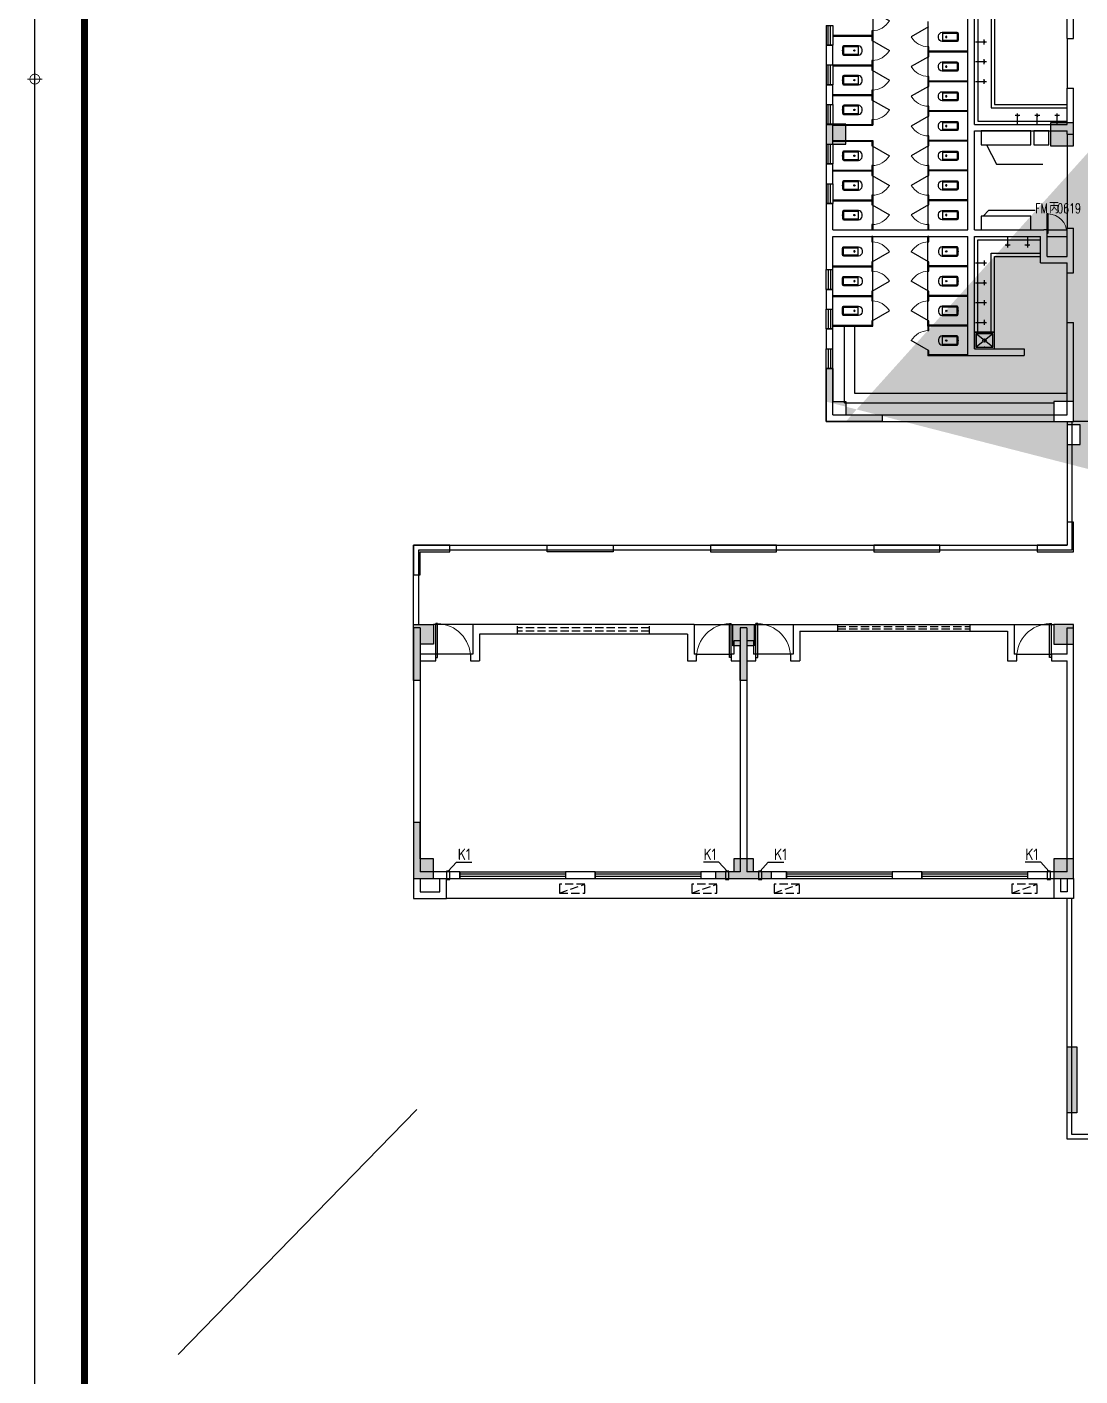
# Model space of a CAD drawing. Extents: x 129492 to 2683129, y 513162 to 1188265.
# Drawn here: x 516866 to 548774, y 537183 to 578055 of the extents above; entities that cross this region are included whole.
import ezdxf

# ---------------------------------------------------------------- set-up
doc = ezdxf.new("R2010")
doc.units = 0
doc.header["$LTSCALE"] = 1000
doc.header["$MEASUREMENT"] = 0
doc.linetypes.add('DASH', pattern=[0.35, 0.25, -0.1])
for name, color, linetype in [('$0$A-ROOM-NAME', 23, 'Continuous'), ('3#楼柱网$0$COLS', 6, 'Continuous'), ('3#楼柱网$0$COLS-HATH', 8, 'Continuous'), ('A-DOOR', 2, 'Continuous'), ('A-ELEV-HEVY', 2, 'Continuous'), ('A-HRAL', 104, 'Continuous'), ('A-OVER', 23, 'Continuous'), ('A-WALL', 4, 'Continuous'), ('A-WIND', 2, 'Continuous'), ('G-0-XREF', 2, 'Continuous'), ('卫生间$0$A-FIXT', 211, 'Continuous'), ('卫生间$0$A-WALL', 4, 'Continuous'), ('卫生间$0$A-WIND', 2, 'Continuous'), ('卫生间$0$DOOR_FIRE', 4, 'Continuous'), ('卫生间$0$DOOR_FIRE_TEXT', 7, 'Continuous'), ('卫生间$0$SPACE', 7, 'Continuous'), ('图框CCDI_B0GA1+0.00$0$G-BORD', 3, 'Continuous')]:
    doc.layers.add(name, color=color, linetype=linetype)
doc.styles.get("Standard").update_dxf_attribs({"font": 'gbenor.shx', "bigfont": 'gbcbig.shx'})
doc.styles.add('卫生间$0$_TCH_WINDOW', font='SIMPLEX', dxfattribs={"height": 3.5, "bigfont": 'GBCBIG'})

# ---------------------------------------------------------------- blocks, each defined once
blk = doc.blocks.new('卫生间$0$$lvtry$00000000')
for p, q in [((0, 0), (0, -329.6)), ((75.7, -264.7), (-73.5, -264.7))]:
    blk.add_line(p, q)
blk.add_circle((0, -264.7), 16.2)
blk = doc.blocks.new('卫生间$0$$TCHSYS$WIN2D')
for p, q in [((-0.5, 0.5), (0.5, 0.5)), ((-0.5, 0.5), (-0.5, -0.5)), ((0.5, 0.167), (-0.5, 0.167)), ((0.5, 0.5), (0.5, -0.5)), ((0.5, -0.167), (-0.5, -0.167)), ((-0.5, -0.5), (0.5, -0.5))]:
    blk.add_line(p, q)
blk = doc.blocks.new('卫生间$0$$lvtry$00000200')
at = {"color": 0}
for p, q in [((-110, -40, 0), (-110, -470, 0)), ((100, -30, 0), (-100, -30, 0)), ((110, -470, 0), (110, -40, 0))]:
    blk.add_line(p, q, dxfattribs=at)
at = {"color": 0, "elevation": 0}
blk.add_lwpolyline([(100, 0), (-100, 0, 0.414214), (-140, -40), (-140, -480, 0.414214), (-30, -590), (30, -590, 0.414214), (140, -480), (140, -40, 0.414214)], format="xyb", close=True, dxfattribs=at)
blk.add_lwpolyline([(140, -470), (-140, -470)], dxfattribs=at)
at = {"color": 0}
blk.add_circle((0, -359, 0), 20, dxfattribs=at)
for centre, start, end in [((-100, -40, 0), 90, 180), ((100, -40, 0), 0, 90)]:
    blk.add_arc(centre, 10, start, end, dxfattribs=at)
for p in [(0, 0), (0, -359, 0)]:
    blk.add_point(p, dxfattribs=at)
blk = doc.blocks.new('卫生间$0$$TCHSYS$APDOOR2D')
blk.add_line((0.5, 0), (0, 0.866))
at = {"lineweight": 13}
blk.add_arc((0.5, 0), 1, 120, 180, dxfattribs=at)
blk = doc.blocks.new('卫生间$0$$DorLib2D$00000001')
for p, q in [((0.45, 0.975), (0.5, 0.975)), ((0.45, 0), (0.45, 0.975)), ((0.5, 0), (0.5, 0.975)), ((0.5, 0), (0.45, 0))]:
    blk.add_line(p, q)
at = {"lineweight": 13}
blk.add_arc((0.475, 0), 0.975, 91.46928, 180, dxfattribs=at)
blk = doc.blocks.new('卫生间$0$$lvtry$00000191')
at = {"color": 0}
for p, q in [((-250, -50, 0), (-39, -219, 0)), ((-250, -450, 0), (-39, -281, 0)), ((39, -219, 0), (250, -50, 0)), ((39, -281, 0), (250, -450, 0))]:
    blk.add_line(p, q, dxfattribs=at)
at = {"color": 0, "elevation": 0}
for points in [[(300, -500), (300, 0), (-300, 0), (-300, -500)], [(250, -450), (250, -50), (-250, -50), (-250, -450)]]:
    blk.add_lwpolyline(points, close=True, dxfattribs=at)
at = {"color": 0}
blk.add_circle((0, -250, 0), 50, dxfattribs=at)
for p in [(0, -50, 0), (0, -250, 0)]:
    blk.add_point(p, dxfattribs=at)
blk = doc.blocks.new('卫生间')
blk.add_line((4817, 2480), (5417, 2480))
at = {"layer": '卫生间$0$A-FIXT'}
for p, q in [((1730, 12380), (1730, 8755)), ((3405, 11893), (3405, 5580)), ((4917, 12180), (4917, 8880)), ((5317, 12180), (5317, 9280)), ((5417, 12180), (5417, 9380)), ((517, 11480), (1705, 11480)), ((517, 11480), (517, 11455)), ((517, 11455), (1705, 11455)), ((1730, 11618), (1705, 11618)), ((1705, 11618), (1705, 11480)), ((1705, 11455), (1705, 11318)), ((1730, 11468), (1730, 11618)), ((1730, 11318), (1730, 11468)), ((1705, 11318), (1730, 11318)), ((3430, 11130), (3405, 11130)), ((3405, 11130), (3405, 10981)), ((3430, 10993), (3430, 11130)), ((7617, 11380), (7617, 9880)), ((1730, 10718), (1705, 10718)), ((1705, 10718), (1705, 10580)), ((1730, 10568), (1730, 10718)), ((3405, 10980), (3405, 10830)), ((3405, 10830), (3430, 10830)), ((4617, 10993), (3430, 10993)), ((4617, 10968), (3430, 10968)), ((3430, 10830), (3430, 10968)), ((4617, 10968), (4617, 10993)), ((517, 10580), (1705, 10580)), ((517, 10580), (517, 10555)), ((517, 10555), (1705, 10555)), ((1705, 10555), (1705, 10418)), ((1705, 10418), (1730, 10418)), ((1730, 10418), (1730, 10568)), ((3430, 10230), (3405, 10230)), ((3405, 10230), (3405, 10081)), ((3430, 10093), (3430, 10230)), ((1730, 9818), (1705, 9818)), ((1705, 9818), (1705, 9680)), ((1730, 9668), (1730, 9818)), ((3405, 10080), (3405, 9930)), ((3405, 9930), (3430, 9930)), ((4617, 10093), (3430, 10093)), ((4617, 10068), (3430, 10068)), ((3430, 9930), (3430, 10068)), ((4617, 10068), (4617, 10093)), ((517, 9680), (1705, 9680)), ((517, 9680), (517, 9655)), ((517, 9655), (1705, 9655)), ((1705, 9655), (1705, 9518)), ((1705, 9518), (1730, 9518)), ((1730, 9518), (1730, 9668)), ((3430, 9330), (3405, 9330)), ((3405, 9330), (3405, 9181)), ((3405, 9180), (3405, 9030)), ((3405, 9030), (3430, 9030)), ((3430, 9193), (3430, 9330)), ((4617, 9193), (3430, 9193)), ((4617, 9168), (3430, 9168)), ((3430, 9030), (3430, 9168)), ((4617, 9168), (4617, 9193)), ((5317, 9280, 0), (7617, 9280, 0)), ((5417, 9380, 0), (7617, 9380, 0)), ((517, 8780), (1705, 8780)), ((517, 8780), (517, 8755)), ((517, 8755), (1730, 8755)), ((1730, 8918), (1705, 8918)), ((1705, 8918), (1705, 8780)), ((1730, 8755), (1730, 8918)), ((4917, 8880, 0), (7617, 8880, 0)), ((517, 8293), (1730, 8293)), ((517, 8293), (517, 8268)), ((517, 8268), (1705, 8268)), ((1705, 8268), (1705, 8130)), ((1730, 8293), (1730, 5580)), ((1730, 8130), (1730, 8293)), ((3430, 8430), (3405, 8430)), ((3405, 8430), (3405, 8281)), ((3405, 8280), (3405, 8130)), ((3430, 8293), (3430, 8430)), ((4617, 8293), (3430, 8293)), ((4617, 8268), (3430, 8268)), ((3430, 8130), (3430, 8268)), ((4617, 8268), (4617, 8293)), ((7617, 8480), (7617, 5630)), ((1705, 8130), (1730, 8130)), ((3405, 8130), (3430, 8130)), ((517, 7393), (1705, 7393)), ((517, 7393), (517, 7368)), ((517, 7368), (1705, 7368)), ((1730, 7530), (1705, 7530)), ((1705, 7530), (1705, 7393)), ((1705, 7368), (1705, 7230)), ((1730, 7381), (1730, 7530)), ((1730, 7230), (1730, 7380)), ((3430, 7530), (3405, 7530)), ((3405, 7530), (3405, 7381)), ((3405, 7380), (3405, 7230)), ((3430, 7393), (3430, 7530)), ((4617, 7393), (3430, 7393)), ((4617, 7368), (3430, 7368)), ((3430, 7230), (3430, 7368)), ((4617, 7368), (4617, 7393)), ((1705, 7230), (1730, 7230)), ((3405, 7230), (3430, 7230)), ((1730, 6630), (1705, 6630)), ((1705, 6630), (1705, 6493)), ((1730, 6481), (1730, 6630)), ((3430, 6630), (3405, 6630)), ((3405, 6630), (3405, 6481)), ((3430, 6493), (3430, 6630)), ((517, 6493), (1705, 6493)), ((517, 6493), (517, 6468)), ((517, 6468), (1705, 6468)), ((1705, 6468), (1705, 6343)), ((1705, 6343), (1730, 6343)), ((1730, 6343), (1730, 6492)), ((3405, 6492), (3405, 6343)), ((3405, 6343), (3430, 6343)), ((4617, 6493), (3430, 6493)), ((4617, 6468), (3430, 6468)), ((3430, 6343), (3430, 6468)), ((4617, 6468), (4617, 6493)), ((1730, 5743), (1705, 5743)), ((1705, 5743), (1705, 5580)), ((1730, 5580), (1730, 5743)), ((3430, 5743), (3405, 5743)), ((3405, 5743), (3405, 5580)), ((3430, 5580), (3430, 5743)), ((1705, 5580), (1730, 5580)), ((1705, 5380), (1705, 5218)), ((1730, 5380), (1705, 5380)), ((1730, 2668), (1730, 5380)), ((1730, 5218), (1730, 5380)), ((3405, 5580), (3430, 5580)), ((3405, 2668), (3405, 5380)), ((3405, 5380), (3405, 5218)), ((3430, 5380), (3405, 5380)), ((3430, 5218), (3430, 5380)), ((1705, 5218), (1730, 5218)), ((3405, 5218), (3430, 5218)), ((4917, 2480), (4917, 5280)), ((4917, 5280), (6817, 5280)), ((1730, 4618), (1705, 4618)), ((1705, 4618), (1705, 4493)), ((1730, 4468), (1730, 4618)), ((3430, 4618), (3405, 4618)), ((3405, 4618), (3405, 4468)), ((3430, 4493), (3430, 4618)), ((5317, 2480), (5317, 4880)), ((5317, 4880), (6817, 4880)), ((5417, 2480), (5417, 4780)), ((5417, 4780), (6817, 4780)), ((517, 4493), (1705, 4493)), ((517, 4493), (517, 4468)), ((517, 4468), (1705, 4468)), ((1705, 4468), (1705, 4330)), ((1705, 4330), (1730, 4330)), ((1730, 4330), (1730, 4480)), ((3405, 4480), (3405, 4330)), ((3405, 4330), (3430, 4330)), ((4617, 4493), (3430, 4493)), ((4617, 4468), (3430, 4468)), ((3430, 4330), (3430, 4468)), ((4617, 4468), (4617, 4493)), ((7617, 2780), (7617, 4280)), ((1730, 3730), (1705, 3730)), ((1705, 3730), (1705, 3593)), ((1730, 3580), (1730, 3730)), ((3430, 3730), (3405, 3730)), ((3405, 3730), (3405, 3580)), ((3430, 3593), (3430, 3730)), ((517, 3593), (1705, 3593)), ((517, 3593), (517, 3568)), ((517, 3568), (1705, 3568)), ((1705, 3568), (1705, 3430)), ((1705, 3430), (1730, 3430)), ((1730, 3430), (1730, 3580)), ((3405, 3580), (3405, 3430)), ((3405, 3430), (3430, 3430)), ((4617, 3593), (3430, 3593)), ((4617, 3568), (3430, 3568)), ((3430, 3430), (3430, 3568)), ((4617, 3568), (4617, 3593)), ((517, 2693), (1705, 2693)), ((517, 2693), (517, 2668)), ((517, 2668), (1730, 2668)), ((877, 340), (877, 2668)), ((1730, 2830), (1705, 2830)), ((1705, 2830), (1705, 2693)), ((1730, 2668), (1730, 2830)), ((3430, 2830), (3405, 2830)), ((3405, 2830), (3405, 2680)), ((3405, 2680), (3405, 2530)), ((3405, 2530), (3430, 2530)), ((3430, 2693), (3430, 2830)), ((4617, 2693), (3430, 2693)), ((4617, 2668), (3430, 2668)), ((3430, 2530), (3430, 2668)), ((4617, 2668), (4617, 2693)), ((3430, 1930), (3405, 1930)), ((3405, 1930), (3405, 1768)), ((4617, 1768), (3405, 1768)), ((3430, 1793), (3430, 1930)), ((4617, 1793), (3430, 1793)), ((4617, 1768), (4617, 1793))]:
    blk.add_line(p, q, dxfattribs=at)
for points in [[(1177, 2668), (1177, 640), (7612, 640), (7612, -20)], [(877, 340), (7217, 340), (7217, -20)]]:
    blk.add_lwpolyline(points, dxfattribs=at)
at = {"layer": '卫生间$0$A-WALL'}
for p, q in [((7617, 11380), (7617, 14880)), ((7817, 11380), (7817, 15080)), ((4617, 8680), (4617, 12380)), ((4817, 8780), (4817, 12180)), ((317, 11180), (317, 10580)), ((517, 11180), (317, 11180)), ((517, 10580), (517, 11180)), ((7617, 11380), (7817, 11380)), ((317, 10580), (517, 10580)), ((317, 9980), (317, 9380)), ((517, 9980), (317, 9980)), ((517, 9380), (517, 9980)), ((7617, 8780), (7617, 9880)), ((7617, 9880), (7817, 9880)), ((7817, 8680), (7817, 9880)), ((317, 9380), (517, 9380)), ((317, 8780), (317, 8180)), ((517, 8780), (317, 8780)), ((517, 8180), (517, 8780)), ((4617, 5580), (4617, 8680)), ((4817, 8780), (7617, 8780)), ((7817, 8480), (7817, 8680)), ((317, 8180), (517, 8180)), ((4817, 8580), (7617, 8580)), ((4817, 5580), (4817, 8580)), ((7617, 8480), (7617, 8580)), ((7617, 8480), (7817, 8480)), ((317, 7580), (317, 6980)), ((517, 7580), (317, 7580)), ((517, 6980), (517, 7580)), ((317, 6980), (517, 6980)), ((517, 6380), (317, 6380)), ((317, 6380), (317, 5480)), ((517, 5580), (517, 6380)), ((317, 5480), (317, 4380)), ((517, 5580), (4617, 5580)), ((517, 5380), (4617, 5380)), ((517, 4380), (517, 5380)), ((4617, 1780), (4617, 5380)), ((4817, 5580), (6917, 5580)), ((4817, 5380), (6817, 5380)), ((4817, 1980), (4817, 5380)), ((6817, 4580), (6817, 5380)), ((7017, 5580), (6917, 5580)), ((7017, 5380), (7017, 5580)), ((7017, 4780), (7017, 5380)), ((7617, 5580), (7617, 5630)), ((7617, 5630), (7817, 5630)), ((7617, 5380), (7617, 5580)), ((7617, 4780), (7617, 5380)), ((7817, 5480), (7817, 5630)), ((7817, 4680), (7817, 5480)), ((6817, 4580), (7617, 4580)), ((7017, 4780), (7617, 4780)), ((7617, 4280), (7617, 4580)), ((7817, 4280), (7817, 4680)), ((317, 4380), (517, 4380)), ((7617, 4280), (7817, 4280)), ((317, 3780), (317, 3180)), ((517, 3780), (317, 3780)), ((517, 3180), (517, 3780)), ((317, 3180), (517, 3180)), ((317, 2580), (317, 1980)), ((517, 2580), (317, 2580)), ((517, 1980), (517, 2580)), ((7617, -20), (7617, 2780)), ((7617, 2780), (7817, 2780)), ((7817, -220), (7817, 2780)), ((317, 1980), (517, 1980)), ((4617, 1780), (6317, 1780)), ((4817, 1980), (6317, 1980)), ((6317, 1980), (6317, 1780)), ((517, 1380), (317, 1380)), ((317, 1380), (317, -220)), ((517, -20), (517, 1380)), ((317, -220), (7817, -220)), ((517, -20), (7617, -20))]:
    blk.add_line(p, q, dxfattribs=at)
at = {"layer": '卫生间$0$DOOR_FIRE'}
for p, q in [((7017, 5580), (7617, 5580)), ((7017, 5380), (7617, 5380))]:
    blk.add_line(p, q, dxfattribs=at)
at = {"layer": '卫生间$0$SPACE', "ltscale": 5}
for points in [[(5017, 8160), (6517, 8160), (6517, 8580), (5017, 8580)], [(6617, 8160), (7067, 8160), (7067, 8580), (6617, 8580)], [(5017, 5580), (6517, 5580), (6517, 6000), (5017, 6000)]]:
    blk.add_lwpolyline(points, close=True, dxfattribs=at)
at = {"layer": '卫生间$0$A-FIXT', "xscale": 600, "zscale": 25}
for p, yscale, rotation in [((1717, 11918), -600, 90.00000000843686), ((3417, 11430), 600, 89.99999999156313), ((1717, 11018), -600, 90.00000000843686), ((3417, 10530), 600, 89.99999999156313), ((1717, 10118), -600, 90.00000000843686), ((3417, 9630), 600, 89.99999999156313), ((1717, 9218), -600, 90.00000000843686), ((3417, 8730), 600, 89.99999999156313), ((1717, 7830), -600, 90.00000000843686), ((3417, 7830), 600, 89.99999999156313), ((1717, 6930), -600, 90.00000000843686), ((3417, 6930), 600, 89.99999999156313), ((1717, 6043), -600, 90.00000000843822), ((3417, 6043), 600, 89.99999999156177), ((1717, 4918), 600, 269.9999999915618), ((3417, 4918), -600, 270.0000000084382), ((1717, 4030), 600, 269.9999999915631), ((3417, 4030), -600, 270.0000000084369), ((1717, 3130), 600, 269.9999999915631), ((3417, 3130), -600, 270.0000000084369), ((3417, 2230), -600, 270.0000000084369)]:
    blk.add_blockref('卫生间$0$$TCHSYS$APDOOR2D', p, dxfattribs=dict(at, yscale=yscale, rotation=rotation))
at = {"layer": '卫生间$0$A-FIXT', "yscale": -1}
for p, rotation in [((4317, 11430, 0), 89.99999999156334), ((4317, 10530, 0), 89.99999999156334), ((4317, 9630, 0), 89.99999999156334), ((4317, 8730, 0), 89.99999999156334), ((4317, 7830, 0), 89.99999999156334), ((4317, 6930, 0), 89.99999999156334), ((4317, 6030, 0), 89.99999999156334), ((817, 4930, 0), 269.9999999915634), ((817, 4030, 0), 269.9999999915634), ((817, 3130, 0), 269.9999999915634)]:
    blk.add_blockref('卫生间$0$$lvtry$00000200', p, dxfattribs=dict(at, rotation=rotation))
at = {"layer": '卫生间$0$A-FIXT'}
for name, p, rotation in [('卫生间$0$$lvtry$00000200', (817, 11018, 0), 90.00000000843664), ('卫生间$0$$lvtry$00000200', (817, 10118, 0), 90.00000000843664), ('卫生间$0$$lvtry$00000200', (817, 9218, 0), 90.00000000843664), ('卫生间$0$$lvtry$00000200', (817, 7830, 0), 90.00000000843664), ('卫生间$0$$lvtry$00000200', (817, 6930, 0), 90.00000000843664), ('卫生间$0$$lvtry$00000200', (817, 6030, 0), 90.00000000843664), ('卫生间$0$$lvtry$00000000', (5817, 5380, 0), 359.9999997235023), ('卫生间$0$$lvtry$00000000', (6417, 5380, 0), 359.9999997235023), ('卫生间$0$$lvtry$00000200', (4317, 4930, 0), 270.0000000084366), ('卫生间$0$$lvtry$00000000', (4847, 4580, 0), 89.99999972350228), ('卫生间$0$$lvtry$00000200', (4317, 4030, 0), 270.0000000084366), ('卫生间$0$$lvtry$00000000', (4847, 3980, 0), 89.99999972350228), ('卫生间$0$$lvtry$00000200', (4317, 3130, 0), 270.0000000084366), ('卫生间$0$$lvtry$00000000', (4847, 3380, 0), 89.99999972350228), ('卫生间$0$$lvtry$00000191', (5117, 1980), 180.0000000162568), ('卫生间$0$$lvtry$00000000', (4847, 2780, 0), 89.99999972350228), ('卫生间$0$$lvtry$00000200', (4317, 2230, 0), 270.0000000084366)]:
    blk.add_blockref(name, p, dxfattribs=dict(at, rotation=rotation))
at = {"layer": '卫生间$0$A-FIXT', "xscale": -1}
for p, rotation in [((4847, 11280, 0), 90.00000027649769), ((4847, 10680, 0), 90.00000027649769), ((4847, 10080, 0), 90.00000027649769), ((6117, 8780), 180), ((6717, 8780), 180), ((7317, 8780), 180)]:
    blk.add_blockref('卫生间$0$$lvtry$00000000', p, dxfattribs=dict(at, rotation=rotation))
at = {"layer": '卫生间$0$A-WIND', "yscale": -200, "zscale": 200}
for p, xscale, rotation in [((417, 11480), 600.0000000074506, 270.0000000084387), ((417, 10280), 600.0000000074506, 270.0000000084387), ((417, 9080), 600.0000000074506, 270.0000000084387), ((417, 7880), 600.0000000074506, 270.0000000084387), ((417, 6680), 600.0000000074506, 270.0000000084387), ((417, 4080), -600.0000000074506, 270.0000000084389), ((417, 2880), -600.0000000074506, 270.0000000084389), ((417, 1680), -600.0000000074506, 270.0000000084389)]:
    blk.add_blockref('卫生间$0$$TCHSYS$WIN2D', p, dxfattribs=dict(at, xscale=xscale, rotation=rotation))
at = {"layer": '卫生间$0$DOOR_FIRE', "xscale": -600, "yscale": 600, "zscale": 200, "rotation": 1.564973763685783e-08}
blk.add_blockref('卫生间$0$$DorLib2D$00000001', (7317, 5480), dxfattribs=at)
at = {"layer": '卫生间$0$DOOR_FIRE_TEXT', "style": '卫生间$0$_TCH_WINDOW', "width": 0.705882}
for s, p in [('FM', (6655, 6085)), ('0619', (7321, 6085))]:
    blk.add_text(s, height=297.5, rotation=0, dxfattribs=at).set_placement(p)
at = {"layer": '卫生间$0$DOOR_FIRE_TEXT', "style": '卫生间$0$_TCH_WINDOW'}
blk.add_text('丙', height=338, rotation=0, dxfattribs=at).set_placement((7075, 6085))
blk = doc.blocks.new('A$C011D5BA5')
at = {"linetype": 'DASH'}
blk.add_line((-765, -267), (0, 0), dxfattribs=at)
blk.add_lwpolyline([(-765, -267), (0, -267), (0, 0), (-765, 0)], close=True, dxfattribs=at)
blk = doc.blocks.new('ktw1')
for points in [[(900, -67225), (1000, -67225), (1000, -66975), (900, -66975)], [(9350, -67225), (9450, -67225), (9450, -66975), (9350, -66975)], [(10350, -67225), (10450, -67225), (10450, -66975), (10350, -66975)], [(19100, -67225), (19200, -67225), (19200, -66975), (19100, -66975)]]:
    blk.add_lwpolyline(points, close=True)
for points in [[(950, -66975), (1197, -66705), (1666, -66705)], [(9400, -66975), (9153, -66705), (8684, -66705)], [(10400, -66975), (10647, -66705), (11116, -66705)], [(19150, -66975), (18903, -66705), (18434, -66705)]]:
    blk.add_lwpolyline(points)
at = {"ltscale": 5}
for p in [(5089, -67371), (9092, -67371), (11591, -67371), (18792, -67371)]:
    blk.add_blockref('A$C011D5BA5', p, dxfattribs=at)
for p in [(1239, -66640), (8684, -66640), (10823, -66640), (18434, -66640)]:
    blk.add_text('K1', height=350).set_placement(p)
blk = doc.blocks.new('图框CCDI_B0GA1+0.00$0$MidPoitent')
at = {"const_width": 0.18}
for points in [[(-1.5, 0), (1.5, 0)], [(0, -1.5), (0, 1.5)]]:
    blk.add_lwpolyline(points, dxfattribs=at)
blk.add_lwpolyline([(0, -1, 1), (0, 1, 1), (0, -1, 1)], format="xyb", dxfattribs=at)
blk = doc.blocks.new('图框CCDI_B0GA1+0.00')
at = {"layer": '图框CCDI_B0GA1+0.00$0$G-BORD'}
blk.add_lwpolyline([(0, 59400), (84100, 59400), (84100, 0), (0, 0)], close=True, dxfattribs=at)
at = {"layer": '图框CCDI_B0GA1+0.00$0$G-BORD', "const_width": 140}
blk.add_lwpolyline([(3300, 58400), (83100, 58400), (83100, 1000), (3300, 1000)], close=True, dxfattribs=at)
at = {"layer": '图框CCDI_B0GA1+0.00$0$G-BORD', "xscale": 100, "yscale": 100, "zscale": 100}
blk.add_blockref('图框CCDI_B0GA1+0.00$0$MidPoitent', (42050, 0), dxfattribs=at)
blk = doc.blocks.new('3#楼柱网')
at = {"layer": '3#楼柱网$0$COLS-HATH'}
h = blk.add_hatch(color=256, dxfattribs=at)
h.paths.add_polyline_path([(-28327982, 42527826), (-28328207, 42527826), (-28328207, 42528476), (-28327557, 42528476), (-28327557, 42527826), (-28327782, 42527826), (-28327782, 42526776), (-28327982, 42526776)])
h.paths.add_polyline_path([(-28294907, 42579476), (-28294157, 42579476), (-28294157, 42580226), (-28294907, 42580226)], flags=16)
h.paths.add_polyline_path([(-28314482, 42588076), (-28313282, 42588076), (-28313282, 42587876), (-28313882, 42587876), (-28313882, 42587476), (-28314282, 42587476), (-28314282, 42586826), (-28314482, 42586826)], flags=17)
h.paths.add_polyline_path([(-28275082, 42556376), (-28274682, 42556376), (-28274682, 42556776), (-28275082, 42556776)], flags=17)
h.paths.add_polyline_path([(-28275082, 42523476), (-28274682, 42523476), (-28274682, 42523876), (-28275082, 42523876)], flags=17)
h.paths.add_polyline_path([(-28314682, 42543026), (-28314282, 42543026), (-28314282, 42543626), (-28314682, 42543626)], flags=17)
h.paths.add_polyline_path([(-28318582, 42542976), (-28317882, 42542976), (-28317882, 42543676), (-28318582, 42543676)], flags=17)
h.paths.add_polyline_path([(-28325382, 42543026), (-28324782, 42543026), (-28324782, 42543626), (-28325382, 42543626)], flags=17)
h.paths.add_polyline_path([(-28325382, 42534626), (-28325382, 42536226), (-28325182, 42536226), (-28325182, 42535226), (-28324782, 42535226), (-28324782, 42534826), (-28323682, 42534826), (-28323682, 42534626)], flags=17)
h.paths.add_polyline_path([(-28318082, 42533926), (-28317682, 42533926), (-28317682, 42534526), (-28318082, 42534526)], flags=17)
h.paths.add_polyline_path([(-28314682, 42533926), (-28314282, 42533926), (-28314282, 42534526), (-28314682, 42534526)], flags=17)
h.paths.add_polyline_path([(-28314682, 42534626), (-28314282, 42534626), (-28314282, 42535226), (-28314682, 42535226)], flags=17)
h.paths.add_polyline_path([(-28318482, 42534626), (-28317882, 42534626), (-28317882, 42535226), (-28318482, 42535226)], flags=17)
h.paths.add_polyline_path([(-28328732, 42520776), (-28327032, 42520776), (-28327032, 42520976), (-28327582, 42520976), (-28327582, 42521376), (-28327782, 42521376), (-28327982, 42521376), (-28327982, 42521376), (-28328182, 42521376), (-28328182, 42520976), (-28328732, 42520976)])
h.paths.add_polyline_path([(-28314682, 42524976), (-28314282, 42524976), (-28314282, 42525576), (-28314682, 42525576)], flags=17)
h.paths.add_polyline_path([(-28285532, 42513676), (-28283832, 42513676), (-28283832, 42513876), (-28284382, 42513876), (-28284382, 42514276), (-28284582, 42514276), (-28284582, 42515376), (-28284782, 42515376), (-28284782, 42514276), (-28284982, 42514276), (-28284982, 42513876), (-28285532, 42513876)], flags=17)
h.paths.add_polyline_path([(-28305332, 42513676), (-28303632, 42513676), (-28303632, 42513876), (-28304182, 42513876), (-28304182, 42514276), (-28304382, 42514276), (-28304382, 42515376), (-28304582, 42515376), (-28304582, 42514276), (-28304782, 42514276), (-28304782, 42513876), (-28305332, 42513876)], flags=17)
h.paths.add_polyline_path([(-28309782, 42528656), (-28309782, 42525576), (-28310182, 42525576), (-28310182, 42524976), (-28309582, 42524976), (-28309582, 42529256), (-28310182, 42529256), (-28310182, 42528656)], flags=17)
h.paths.add_polyline_path([(-28281262, 42528576), (-28281262, 42528576), (-28281262, 42528576), (-28281262, 42527976), (-28280662, 42527976), (-28280662, 42528376), (-28277182, 42528376), (-28277182, 42527976), (-28276582, 42527976), (-28276582, 42528576)], flags=17)
h.paths.add_polyline_path([(-28314682, 42528656), (-28314282, 42528656), (-28314282, 42529256), (-28314682, 42529256)], flags=17)
h.paths.add_polyline_path([(-28318482, 42527876), (-28317882, 42527876), (-28317882, 42528476), (-28318482, 42528476)], flags=17)
h.paths.add_polyline_path([(-28274682, 42521376), (-28275282, 42521376), (-28275282, 42520776), (-28274882, 42520776), (-28274882, 42519676), (-28274682, 42519676), (-28274682, 42520776)], flags=17)
h.paths.add_polyline_path([(-28337882, 42528476), (-28337282, 42528476), (-28337282, 42527876), (-28337682, 42527876), (-28337682, 42526776), (-28337882, 42526776), (-28337882, 42527876)])
h.paths.add_polyline_path([(-28337882, 42520776), (-28337282, 42520776), (-28337282, 42521376), (-28337682, 42521376), (-28337682, 42522476), (-28337882, 42522476), (-28337882, 42521376)])
h.paths.add_polyline_path([(-28318082, 42513676), (-28318082, 42515676), (-28317782, 42515676), (-28317782, 42513676)])
h.paths.add_polyline_path([(-28304782, 42521376), (-28304182, 42521376), (-28304182, 42520776), (-28304382, 42520776), (-28304382, 42519676), (-28304582, 42519676), (-28304582, 42520776), (-28304782, 42520776)], flags=17)
h.paths.add_polyline_path([(-28284982, 42521376), (-28284382, 42521376), (-28284382, 42520776), (-28284582, 42520776), (-28284582, 42519676), (-28284782, 42519676), (-28284782, 42520776), (-28284982, 42520776)], flags=17)
h.paths.add_polyline_path([(-28294932, 42520676), (-28294232, 42520676), (-28294232, 42521376), (-28294932, 42521376)], flags=17)
h.paths.add_polyline_path([(-28314482, 42520776), (-28313882, 42520776), (-28313882, 42521376), (-28314482, 42521376)], flags=17)
h.paths.add_polyline_path([(-28318482, 42520776), (-28317882, 42520776), (-28317882, 42521376), (-28318482, 42521376)], flags=17)
h.paths.add_polyline_path([(-28294882, 42513676), (-28294282, 42513676), (-28294282, 42514276), (-28294882, 42514276)], flags=17)
h.paths.add_polyline_path([(-28314482, 42513676), (-28313882, 42513676), (-28313882, 42514276), (-28314482, 42514276)])
h.paths.add_polyline_path([(-28328732, 42563776), (-28327032, 42563776), (-28327032, 42563576), (-28327582, 42563576), (-28327582, 42563176), (-28327782, 42563176), (-28327982, 42563176), (-28327982, 42563176), (-28328182, 42563176), (-28328182, 42563576), (-28328732, 42563576)])
h.paths.add_polyline_path([(-28278482, 42579476), (-28277982, 42579476), (-28277982, 42579976), (-28278482, 42579976), (-28278482, 42579676), (-28279682, 42579676), (-28279682, 42579476)], flags=17)
h.paths.add_polyline_path([(-28325382, 42549926), (-28325382, 42548326), (-28325182, 42548326), (-28325182, 42549326), (-28324782, 42549326), (-28324782, 42549726), (-28323682, 42549726), (-28323682, 42549926)], flags=17)
h.paths.add_polyline_path([(-28285532, 42546576), (-28283832, 42546576), (-28283832, 42546776), (-28284382, 42546776), (-28284382, 42547176), (-28284582, 42547176), (-28284582, 42548276), (-28284782, 42548276), (-28284782, 42547176), (-28284982, 42547176), (-28284982, 42546776), (-28285532, 42546776)], flags=17)
h.paths.add_polyline_path([(-28309782, 42561476), (-28309782, 42558796), (-28310182, 42558796), (-28310182, 42558196), (-28309582, 42558196), (-28309582, 42562076), (-28310182, 42562076), (-28310182, 42561476)], flags=17)
h.paths.add_polyline_path([(-28281262, 42561476), (-28281262, 42561476), (-28281262, 42561476), (-28281262, 42560876), (-28280662, 42560876), (-28280662, 42561276), (-28277182, 42561276), (-28277182, 42560876), (-28276582, 42560876), (-28276582, 42561476)], flags=17)
h.paths.add_polyline_path([(-28318082, 42563876), (-28317682, 42563876), (-28317682, 42564476), (-28318082, 42564476)], flags=17)
h.paths.add_polyline_path([(-28314682, 42563876), (-28314282, 42563876), (-28314282, 42564476), (-28314682, 42564476)], flags=17)
h.paths.add_polyline_path([(-28322370, 42584799), (-28322052, 42585042), (-28321688, 42584565), (-28322005, 42584322)], flags=17)
h.paths.add_polyline_path([(-28274682, 42554276), (-28275282, 42554276), (-28275282, 42553676), (-28274882, 42553676), (-28274882, 42552576), (-28274682, 42552576), (-28274682, 42553676)], flags=17)
h.paths.add_polyline_path([(-28304782, 42554276), (-28304182, 42554276), (-28304182, 42553676), (-28304382, 42553676), (-28304382, 42552576), (-28304582, 42552576), (-28304582, 42553676), (-28304782, 42553676)], flags=17)
h.paths.add_polyline_path([(-28284982, 42554276), (-28284382, 42554276), (-28284382, 42553676), (-28284582, 42553676), (-28284582, 42552576), (-28284782, 42552576), (-28284782, 42553676), (-28284982, 42553676)], flags=17)
h.paths.add_polyline_path([(-28294932, 42553576), (-28294232, 42553576), (-28294232, 42554276), (-28294932, 42554276)], flags=17)
h.paths.add_polyline_path([(-28314482, 42553676), (-28313882, 42553676), (-28313882, 42554276), (-28314482, 42554276)], flags=17)
h.paths.add_polyline_path([(-28337882, 42556076), (-28337282, 42556076), (-28337282, 42556676), (-28337682, 42556676), (-28337682, 42557776), (-28337882, 42557776), (-28337882, 42556676)])
h.paths.add_polyline_path([(-28327982, 42556726), (-28328207, 42556726), (-28328207, 42556076), (-28327557, 42556076), (-28327557, 42556726), (-28327782, 42556726), (-28327782, 42557776), (-28327982, 42557776)])
h.paths.add_polyline_path([(-28318482, 42556076), (-28317882, 42556076), (-28317882, 42556676), (-28318482, 42556676)], flags=17)
h.paths.add_polyline_path([(-28318482, 42549326), (-28317882, 42549326), (-28317882, 42549926), (-28318482, 42549926)], flags=17)
h.paths.add_polyline_path([(-28274682, 42546576), (-28275282, 42546576), (-28275282, 42547176), (-28274882, 42547176), (-28274882, 42548276), (-28274682, 42548276), (-28274682, 42547176)], flags=17)
h.paths.add_polyline_path([(-28305332, 42546576), (-28303632, 42546576), (-28303632, 42546776), (-28304182, 42546776), (-28304182, 42547176), (-28304382, 42547176), (-28304382, 42548276), (-28304582, 42548276), (-28304582, 42547176), (-28304782, 42547176), (-28304782, 42546776), (-28305332, 42546776)], flags=16)
h.paths.add_polyline_path([(-28294882, 42546576), (-28294282, 42546576), (-28294282, 42547176), (-28294882, 42547176)], flags=17)
h.paths.add_polyline_path([(-28314482, 42546576), (-28313882, 42546576), (-28313882, 42547176), (-28314482, 42547176)], flags=17)
h.paths.add_polyline_path([(-28314682, 42571326), (-28314282, 42571326), (-28314282, 42571926), (-28314682, 42571926)], flags=17)
h.paths.add_polyline_path([(-28314682, 42561476), (-28314282, 42561476), (-28314282, 42562076), (-28314682, 42562076)], flags=17)
h.paths.add_polyline_path([(-28304782, 42579476), (-28304182, 42579476), (-28304182, 42580076), (-28304382, 42580076), (-28304382, 42581176), (-28304582, 42581176), (-28304582, 42580076), (-28304782, 42580076)], flags=17)
h.paths.add_polyline_path([(-28284382, 42579676), (-28284382, 42580076), (-28284582, 42580076), (-28284582, 42581176), (-28284782, 42581176), (-28284782, 42580076), (-28284982, 42580076), (-28284982, 42579476), (-28283982, 42579476), (-28283982, 42579676)], flags=17)
h.paths.add_polyline_path([(-28314482, 42579476), (-28313882, 42579476), (-28313882, 42580076), (-28314482, 42580076)], flags=17)
h.paths.add_polyline_path([(-28318082, 42571326), (-28317682, 42571326), (-28317682, 42571926), (-28318082, 42571926)], flags=17)
h.paths.add_polyline_path([(-28337882, 42563776), (-28337282, 42563776), (-28337282, 42563176), (-28337682, 42563176), (-28337682, 42562076), (-28337882, 42562076), (-28337882, 42563176)])
h.paths.add_polyline_path([(-28318482, 42563176), (-28317882, 42563176), (-28317882, 42563776), (-28318482, 42563776)], flags=17)
h.paths.add_polyline_path([(-28304782, 42588076), (-28304182, 42588076), (-28304182, 42587476), (-28304382, 42587476), (-28304382, 42586376), (-28304582, 42586376), (-28304582, 42587476), (-28304782, 42587476)], flags=17)
h.paths.add_polyline_path([(-28284982, 42588076), (-28284382, 42588076), (-28284382, 42587476), (-28284582, 42587476), (-28284582, 42586376), (-28284782, 42586376), (-28284782, 42587476), (-28284982, 42587476)], flags=17)
h.paths.add_polyline_path([(-28294882, 42587476), (-28294282, 42587476), (-28294282, 42588076), (-28294882, 42588076)], flags=17)
h.paths.add_polyline_path([(-28274882, 42579976), (-28274882, 42581176), (-28274682, 42581176), (-28274682, 42579476), (-28275182, 42579476), (-28275182, 42579976)], flags=17)
edge = h.paths.add_edge_path(flags=17)
edge.add_line((-28281262, 42523676), (-28276582, 42523676))
edge.add_line((-28276582, 42523676), (-28276582, 42523876))
edge.add_line((-28276582, 42523876), (-28276982, 42523876))
edge.add_line((-28276982, 42523876), (-28280862, 42523876))
edge.add_line((-28280862, 42523876), (-28281262, 42523876))
edge.add_line((-28281262, 42523876), (-28281262, 42523676))
edge.add_line((-28281262, 42523676), (-28280862, 42523676))
h.paths.add_polyline_path([(-28281262, 42556776), (-28280862, 42556776), (-28276982, 42556776), (-28276582, 42556776), (-28276582, 42556576), (-28281262, 42556576)], flags=17)
h.paths.add_polyline_path([(-28278182, 42586776), (-28278382, 42586776), (-28278382, 42586376), (-28277982, 42586376), (-28277982, 42587676), (-28277982, 42588076), (-28278382, 42588076), (-28278382, 42587676), (-28278182, 42587676)], flags=17)
edge = h.paths.add_edge_path(flags=17)
edge.add_line((-28274682, 42587176), (-28274682, 42585476))
edge.add_line((-28274682, 42585476), (-28274882, 42585476))
edge.add_line((-28274882, 42585476), (-28274882, 42586776))
edge.add_line((-28274882, 42586776), (-28275082, 42586776))
edge.add_line((-28275082, 42586776), (-28275082, 42587176))
edge.add_line((-28275082, 42587176), (-28274682, 42587176))
edge.add_line((-28274682, 42587176), (-28274682, 42586776))
edge = h.paths.add_edge_path(flags=17)
edge.add_line((-28318082, 42580076), (-28318082, 42579476))
edge.add_line((-28318082, 42579476), (-28317682, 42579476))
edge.add_line((-28317682, 42579476), (-28317682, 42580076))
edge.add_line((-28317682, 42580076), (-28317882, 42580076))
edge.add_line((-28317882, 42580076), (-28317882, 42581176))
edge.add_line((-28317882, 42581176), (-28318082, 42581176))
edge.add_line((-28318082, 42581176), (-28318082, 42579476))
h.paths.add_polyline_path([(-28318082, 42579476), (-28317682, 42579476), (-28317682, 42580076), (-28317882, 42580076), (-28317882, 42581176), (-28318082, 42581176)], flags=16)
edge = h.paths.add_edge_path()
edge.add_line((-28324782, 42534626), (-28324782, 42534626))
edge.add_line((-28324782, 42534626), (-28325382, 42534626))
edge.add_line((-28325382, 42534626), (-28325382, 42535226))
edge.add_line((-28281262, 42523876), (-28281262, 42523676))
edge.add_line((-28274782, 42513676), (-28275682, 42513676))
edge.add_line((-28275682, 42513676), (-28275682, 42513876))
edge.add_line((-28275682, 42513876), (-28275282, 42513876))
edge.add_line((-28275282, 42513876), (-28275282, 42514276))
edge.add_line((-28275282, 42514276), (-28274882, 42514276))
edge.add_line((-28274882, 42514276), (-28274882, 42515376))
edge.add_line((-28274882, 42515376), (-28274682, 42515376))
edge.add_line((-28274682, 42515376), (-28274682, 42514276))
edge.add_line((-28274682, 42514276), (-28274682, 42513676))
edge.add_line((-28274682, 42513676), (-28275282, 42513676))
edge.add_line((-28318082, 42588076), (-28317718, 42587599))
edge.add_line((-28317718, 42587599), (-28318036, 42587356))
edge.add_line((-28318036, 42587356), (-28318400, 42587833))
edge.add_line((-28318400, 42587833), (-28318082, 42588076))
edge.add_line((-28304782, 42546576), (-28304182, 42546576))
edge.add_line((-28284982, 42579476), (-28284382, 42579476))
at = {"layer": '3#楼柱网$0$COLS'}
for points in [[(-28325382, 42543026), (-28324782, 42543026), (-28324782, 42543626), (-28325382, 42543626)], [(-28318582, 42542976), (-28317882, 42542976), (-28317882, 42543676), (-28318582, 42543676)], [(-28318482, 42534626), (-28317882, 42534626), (-28317882, 42535226), (-28318482, 42535226)], [(-28318082, 42533926), (-28317682, 42533926), (-28317682, 42534526), (-28318082, 42534526)], [(-28318482, 42527876), (-28317882, 42527876), (-28317882, 42528476), (-28318482, 42528476)], [(-28318482, 42520776), (-28317882, 42520776), (-28317882, 42521376), (-28318482, 42521376)]]:
    blk.add_lwpolyline(points, close=True, dxfattribs=at)
for points in [[(-28325382, 42534626), (-28325382, 42536226), (-28325182, 42536226), (-28325182, 42535226), (-28324782, 42535226), (-28324782, 42534826), (-28323682, 42534826), (-28323682, 42534626), (-28325382, 42534626)], [(-28324782, 42534626), (-28324782, 42534626), (-28325382, 42534626), (-28325382, 42535226)], [(-28337882, 42528476), (-28337282, 42528476), (-28337282, 42527876), (-28337682, 42527876), (-28337682, 42526776), (-28337882, 42526776), (-28337882, 42527876), (-28337882, 42527876), (-28337882, 42528476)], [(-28327982, 42527826), (-28328207, 42527826), (-28328207, 42528476), (-28327557, 42528476), (-28327557, 42527826), (-28327782, 42527826), (-28327782, 42526776), (-28327982, 42526776), (-28327982, 42527826)], [(-28337882, 42520776), (-28337282, 42520776), (-28337282, 42521376), (-28337682, 42521376), (-28337682, 42522476), (-28337882, 42522476), (-28337882, 42521376), (-28337882, 42521376), (-28337882, 42520776)], [(-28328732, 42520776), (-28327032, 42520776), (-28327032, 42520976), (-28327582, 42520976), (-28327582, 42521376), (-28327782, 42521376), (-28327782, 42521376), (-28327982, 42521376), (-28327982, 42521376), (-28328182, 42521376), (-28328182, 42520976), (-28328732, 42520976), (-28328732, 42520776)], [(-28318082, 42513676), (-28318082, 42515676), (-28317782, 42515676), (-28317782, 42513676), (-28318082, 42513676)]]:
    blk.add_lwpolyline(points, dxfattribs=at)
blk = doc.blocks.new('ggfd')
at = {"layer": 'G-0-XREF', "ltscale": 5}
for points in [[(19900, 16900), (19900, 17800), (19700, 17800), (19700, 17100)], [(100, 16900), (1000, 16900), (1000, 17100), (-100, 17100), (-100, 16900)], [(100, 17100), (-100, 17100), (-100, 16200), (100, 16200), (100, 16900)], [(19700, 17100), (18800, 17100), (18800, 16900), (19900, 16900)]]:
    blk.add_lwpolyline(points, dxfattribs=at)
for points in [[(5950, 16900), (3950, 16900), (3950, 17100), (5950, 17100)], [(8900, 16900), (10900, 16900), (10900, 17100), (8900, 17100)], [(13850, 16900), (15850, 16900), (15850, 17100), (13850, 17100)]]:
    blk.add_lwpolyline(points, close=True, dxfattribs=at)
blk = doc.blocks.new('$TCHSYS$WIN2D')
for p, q in [((-0.5, 0.5), (0.5, 0.5)), ((-0.5, 0.5), (-0.5, -0.5)), ((0.5, 0.5), (0.5, -0.5)), ((0.5, 0.167), (-0.5, 0.167)), ((0.5, -0.167), (-0.5, -0.167)), ((-0.5, -0.5), (0.5, -0.5))]:
    blk.add_line(p, q)
blk = doc.blocks.new('$DorLib2D$00000001')
for p, q in [((0.45, 0.975), (0.5, 0.975)), ((0.45, 0), (0.45, 0.975)), ((0.5, 0), (0.5, 0.975)), ((0.5, 0), (0.45, 0))]:
    blk.add_line(p, q)
at = {"lineweight": 13}
blk.add_arc((0.475, 0), 0.975, 91.4693, 180, dxfattribs=at)

msp = doc.modelspace()

# ---------------------------------------------------------------- linework, layer by layer
at = {"layer": '$0$A-ROOM-NAME'}
for points in [[(545943, 574485), (546238, 573901), (547642, 573901)], [(545837, 572325), (546010, 572508), (547414, 572508)]]:
    msp.add_lwpolyline(points, dxfattribs=at)
at = {"ltscale": 5}
msp.add_line((552080, 566105), (548580, 566105), dxfattribs=at)
at = {"layer": 'A-DOOR'}
for p, q in [((530305, 559055), (529255, 559055)), ((537155, 559055), (538205, 559055)), ((540005, 559055), (538955, 559055)), ((546855, 559055), (547905, 559055)), ((528680, 545255), (521445, 537832))]:
    msp.add_line(p, q, dxfattribs=at)
at = {"layer": 'A-ELEV-HEVY'}
for points in [[(528580, 552255), (528580, 551655), (529580, 551655), (529580, 552255)], [(547980, 552255), (547980, 551655)], [(548380, 551655), (547980, 551655)]]:
    msp.add_lwpolyline(points, dxfattribs=at)
at = {"layer": 'A-HRAL', "ltscale": 5}
for p, q in [((528580, 559955), (528580, 562355)), ((528580, 562355), (548380, 562355))]:
    msp.add_line(p, q, dxfattribs=at)
for points in [[(548530, 566105), (548530, 562205), (528730, 562205), (528730, 559955)], [(548380, 566105), (548380, 562355)], [(552180, 544555), (552180, 544355), (548480, 544355), (548380, 544355), (548380, 551655)], [(552030, 544555), (552030, 544505), (548530, 544505), (548530, 551655)]]:
    msp.add_lwpolyline(points, dxfattribs=at)
at = {"layer": 'A-OVER'}
msp.add_lwpolyline([(547980, 551655), (529580, 551655)], dxfattribs=at)
at = {"layer": 'A-WALL'}
for p, q in [((530380, 559955), (530380, 559055)), ((537080, 559955), (530380, 559955)), ((537080, 559955), (537080, 559055)), ((540080, 559955), (540080, 559055)), ((540080, 559955), (546780, 559955)), ((546780, 559955), (546780, 559055)), ((528580, 559855), (528580, 552255)), ((528780, 559855), (528580, 559855)), ((528780, 559855), (528780, 552455)), ((530580, 559655), (530580, 558855)), ((536880, 559655), (530580, 559655)), ((536880, 559655), (536880, 558855)), ((538480, 559855), (538480, 552455)), ((538680, 559855), (538480, 559855)), ((538680, 559855), (538680, 552455)), ((540280, 559755), (540280, 558855)), ((540280, 559755), (546580, 559755)), ((546580, 559755), (546580, 558855)), ((548380, 559055), (548380, 559855)), ((548380, 559855), (548580, 559855)), ((548580, 558955), (548580, 559855)), ((538280, 559455), (538280, 559055)), ((538480, 559455), (538280, 559455)), ((538480, 559455), (538480, 558855)), ((538680, 559455), (538680, 558855)), ((538880, 559455), (538680, 559455)), ((538880, 559455), (538880, 559055)), ((529255, 559055), (528780, 559055)), ((528780, 559055), (528780, 558855)), ((528780, 558855), (529255, 558855)), ((529255, 558855), (529255, 559055)), ((530380, 559055), (530305, 559055)), ((530305, 559055), (530305, 558855)), ((530305, 558855), (530580, 558855)), ((536880, 558855), (537155, 558855)), ((537155, 559055), (537080, 559055)), ((537155, 558855), (537155, 559055)), ((538280, 559055), (538205, 559055)), ((538205, 559055), (538205, 558855)), ((538205, 558855), (538480, 558855)), ((538680, 558855), (538955, 558855)), ((538955, 559055), (538880, 559055)), ((538955, 558855), (538955, 559055)), ((540080, 559055), (540005, 559055)), ((540005, 559055), (540005, 558855)), ((540005, 558855), (540280, 558855)), ((546580, 558855), (546855, 558855)), ((546855, 559055), (546780, 559055)), ((546855, 558855), (546855, 559055)), ((548380, 559055), (547905, 559055)), ((547905, 559055), (547905, 558855)), ((547905, 558855), (548380, 558855)), ((548380, 552455), (548380, 558855)), ((548580, 552255), (548580, 558955)), ((528580, 552255), (529980, 552255)), ((529980, 552455), (528780, 552455)), ((529980, 552255), (529980, 552455)), ((534080, 552455), (533180, 552455)), ((533180, 552455), (533180, 552255)), ((533180, 552255), (534080, 552255)), ((534080, 552255), (534080, 552455)), ((538480, 552455), (537280, 552455)), ((537280, 552455), (537280, 552255)), ((537280, 552255), (538580, 552255)), ((538580, 552255), (539880, 552255)), ((539880, 552455), (538680, 552455)), ((539880, 552255), (539880, 552455)), ((543980, 552455), (543080, 552455)), ((543080, 552455), (543080, 552255)), ((543080, 552255), (543980, 552255)), ((543980, 552255), (543980, 552455)), ((548380, 552455), (547180, 552455)), ((547180, 552455), (547180, 552255)), ((547180, 552255), (548580, 552255))]:
    msp.add_line(p, q, dxfattribs=at)
for points in [[(528580, 552255), (528580, 551655), (529580, 551655), (529580, 552255)], [(528780, 552255), (528780, 551855), (529380, 551855), (529380, 552255)], [(548580, 552255), (548580, 551655), (547980, 551655)], [(547980, 552255), (547980, 551655)], [(548380, 552255), (548380, 551855), (548180, 551855)], [(548180, 552255), (548180, 551855), (548180, 551855)]]:
    msp.add_lwpolyline(points, dxfattribs=at)
at = {"layer": 'A-WIND', "linetype": 'DASH'}
for p, q in [((531730, 559655, 900), (531730, 559955, 900)), ((535730, 559655, 900), (535730, 559955, 900)), ((541430, 559955, 900), (541430, 559755, 900)), ((545430, 559955, 900), (545430, 559755, 900)), ((535730, 559855, 900), (531730, 559855, 900)), ((535730, 559755, 900), (531730, 559755, 900)), ((541430, 559889, 900), (545430, 559889, 900)), ((541430, 559822, 900), (545430, 559822, 900))]:
    msp.add_line(p, q, dxfattribs=at)
at = {"layer": 'G-0-XREF', "ltscale": 5}
for p, q in [((530380, 559955), (529180, 559955)), ((537080, 559955), (538255, 559955)), ((538905, 559955), (540080, 559955)), ((546780, 559955), (547980, 559955)), ((528680, 545255), (521445, 537832))]:
    msp.add_line(p, q, dxfattribs=at)

# ---------------------------------------------------------------- block references
msp.add_blockref('ktw1', (528680, 619455))
at = {"layer": 'A-DOOR', "xscale": 1050, "yscale": -1050, "zscale": 200}
for p, rotation in [((529780, 558955), 179.9999999930788), ((539480, 558955), 179.9999999929773)]:
    msp.add_blockref('$DorLib2D$00000001', p, dxfattribs=dict(at, rotation=rotation))
at = {"layer": 'A-DOOR', "xscale": 1050, "yscale": 1050, "zscale": 200}
for p in [(537680, 558955), (547380, 558955)]:
    msp.add_blockref('$DorLib2D$00000001', p, dxfattribs=at)
at = {"layer": 'A-WIND', "xscale": 3200, "yscale": 200, "zscale": 200}
for p, rotation in [((531580, 552355), 359.9999999963995), ((535680, 552355), 359.9999999963995), ((541480, 552355), 359.9999999774699), ((545580, 552355), 359.9999999774699)]:
    msp.add_blockref('$TCHSYS$WIN2D', p, dxfattribs=dict(at, rotation=rotation))
at = {"layer": 'G-0-XREF', "ltscale": 5, "xscale": 1.5, "yscale": 1.5, "zscale": 1.5, "rotation": 270}
msp.add_blockref('图框CCDI_B0GA1+0.00', (517105, 639551), dxfattribs=at)
at = {"layer": 'G-0-XREF', "ltscale": 5}
for name, p in [('3#楼柱网', (28866462, -41968520)), ('卫生间', (540762, 566325))]:
    msp.add_blockref(name, p, dxfattribs=at)
at = {"layer": 'G-0-XREF'}
msp.add_blockref('ggfd', (528680, 545255), dxfattribs=at)

doc.saveas('drawing.dxf')
